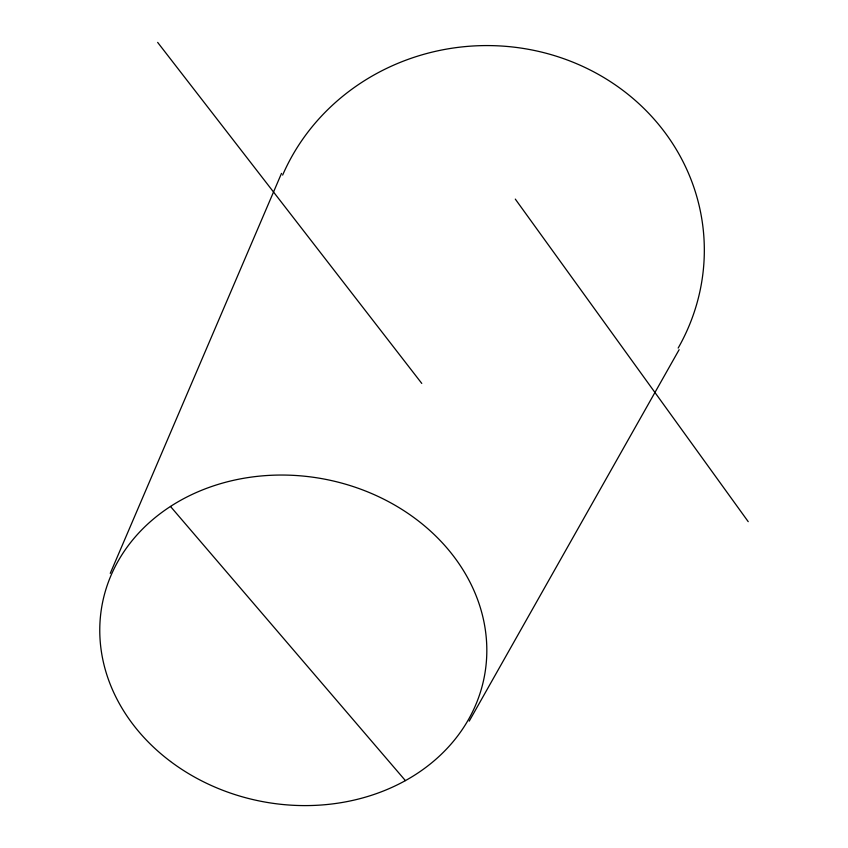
<?xml version="1.0" encoding="UTF-8"?>
<svg xmlns="http://www.w3.org/2000/svg" width="848" height="848" viewBox="0 0 848 848"><rect width="100%" height="100%" fill="white"/><g stroke="black" fill="none" stroke-linecap="round" stroke-linejoin="round"><path stroke-width="1.27" d="M110.251 573.375L281.504 173.384M469.22 721.139L679.142 349.662M170.48 506.447L405.408 780.616M157.654 42.4L421.774 383.423M515.298 199.1L748.222 521.658M282.638 175.091A219.038 206.085 -3.5 0 1 578.834 64.66A219.038 206.085 -3.5 0 1 678.156 348.083M170.554 761.483A194.446 164.173 10.5 0 0 484.24 677.096A194.446 164.173 10.5 0 0 225.091 482.395A194.446 164.173 10.5 0 0 170.554 761.483"/></g></svg>
